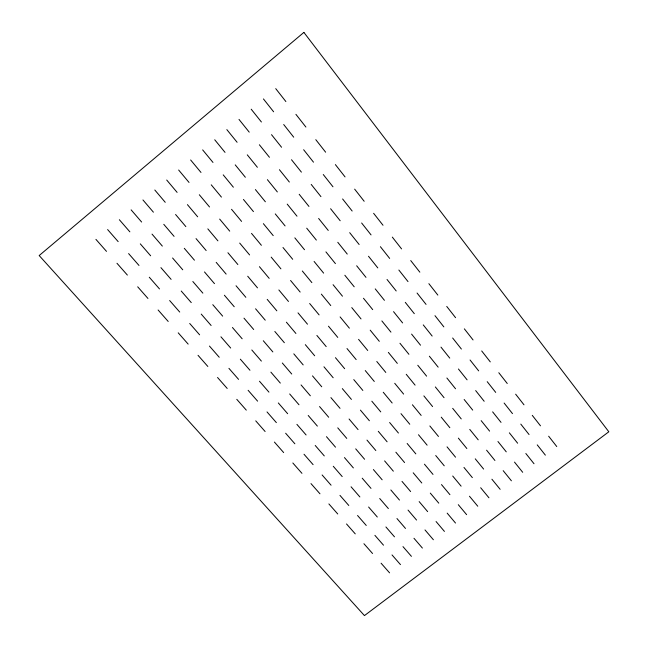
<?xml version="1.0" encoding="UTF-8"?>
<svg xmlns="http://www.w3.org/2000/svg" width="648" height="648" viewBox="0 0 648 648"><rect width="100%" height="100%" fill="white"/><g stroke="black" fill="none" stroke-linecap="round" stroke-linejoin="round"><path stroke-width="0.97" d="M95.928 239.371L106.491 251.367M116.972 263.274L127.373 275.084M137.7 286.813L147.947 298.445M158.112 309.995L168.205 321.457M178.224 332.829L188.163 344.12M198.037 355.323L207.83 366.452M217.55 377.492L227.205 388.452M236.787 399.338L246.297 410.135M255.741 420.86L265.113 431.503M274.42 442.074L283.662 452.571M292.839 462.988L301.944 473.332M310.991 483.602L319.966 493.8M328.884 503.925L337.738 513.977M346.526 523.965L355.258 533.879M363.933 543.721L372.543 553.497M381.089 563.209L389.578 572.856M107.625 229.57L118.163 241.623M128.612 253.587L138.988 265.453M149.291 277.239L159.505 288.927M169.646 300.534L179.715 312.044M189.71 323.474L199.625 334.822M209.466 346.081L219.235 357.259M228.93 368.356L238.561 379.364M248.111 390.299L257.604 401.153M267.017 411.926L276.364 422.618M285.647 433.237L294.864 443.783M304.009 454.248L313.097 464.64M322.113 474.96L331.071 485.198M339.957 495.372L348.786 505.472M357.558 515.5L366.258 525.463M374.909 535.353L383.495 545.179M392.016 554.931L400.48 564.619M119.362 219.729L129.867 231.846M140.3 243.867L150.644 255.79M160.915 267.632L171.113 279.377M181.229 291.041L191.265 302.608M201.228 314.094L211.118 325.49M220.936 336.806L230.68 348.033M240.351 359.186L249.95 370.251M259.484 381.235L268.936 392.137M278.332 402.959L287.655 413.708M296.914 424.375L306.099 434.962M315.22 445.476L324.284 455.917M333.274 466.285L342.201 476.572M351.07 486.794L359.875 496.943M368.615 507.02L377.298 517.023M385.916 526.962L394.478 536.827M402.975 546.62L411.423 556.349M131.131 209.855L141.62 222.029M152.021 234.106L162.34 246.094M172.587 257.993L182.752 269.795M192.837 281.507L202.856 293.139M212.787 304.682L222.653 316.127M232.446 327.499L242.158 338.783M251.805 349.985L261.379 361.098M270.88 372.138L280.317 383.09M289.68 393.968L298.979 404.757M308.213 415.481L317.374 426.117M326.471 436.679L335.502 447.169M344.469 457.585L353.371 467.921M362.216 478.192L370.996 488.381M379.712 498.506L388.363 508.559M396.965 518.538L405.494 528.444M413.975 538.285L422.391 548.062M142.949 199.948L153.406 212.188M163.782 224.321L174.077 236.366M184.291 248.322L194.432 260.18M204.493 271.949L214.48 283.638M224.394 295.229L234.228 306.739M243.988 318.16L253.684 329.5M263.299 340.751L272.849 351.921M282.326 363.01L291.73 374.018M301.069 384.936L310.343 395.782M319.545 406.555L328.682 417.247M337.754 427.858L346.761 438.396M355.703 448.853L364.581 459.246M373.394 469.557L382.15 479.795M390.841 489.961L399.468 500.062M408.038 510.089L416.551 520.044M424.999 529.934L433.39 539.752M154.815 190.01L165.24 202.306M175.584 214.496L185.855 226.606M196.044 238.61L206.153 250.533M216.189 262.359L226.144 274.096M236.034 285.752L245.843 297.311M255.579 308.788L265.243 320.177M274.833 331.484L284.351 342.711M293.803 353.849L303.183 364.905M312.498 375.889L321.74 386.783M330.917 397.605L340.03 408.337M349.078 419.005L358.052 429.592M366.971 440.097L375.824 450.53M384.612 460.898L393.344 471.185M402.003 481.399L410.613 491.54M419.159 501.609L427.64 511.612M436.064 521.543L444.431 531.409M166.714 180.031L177.115 192.383M187.434 204.638L197.672 216.805M207.83 228.874L217.914 240.854M227.926 252.736L237.857 264.53M247.714 276.234L257.491 287.858M267.203 299.384L276.842 310.829M286.4 322.194L295.901 333.469M305.321 344.663L314.677 355.776M323.959 366.8L333.177 377.752M342.33 388.622L351.419 399.411M360.434 410.119L369.384 420.755M378.278 431.317L387.107 441.798M395.871 452.207L404.571 462.542M413.205 472.805L421.791 482.995M430.304 493.112L438.769 503.156M447.169 513.135L455.504 523.041M178.654 170.019L189.03 182.436M199.317 194.748L209.531 206.971M219.664 219.097L229.716 231.134M239.695 243.081L249.601 254.931M259.435 266.692L269.187 278.365M278.867 289.956L288.473 301.458M298.015 312.871L307.484 324.194M316.88 335.445L326.203 346.607M335.462 357.688L344.655 368.688M353.776 379.606L362.839 390.444M371.831 401.209L380.757 411.893M389.618 422.504L398.423 433.034M407.155 443.491L415.83 453.875M424.448 464.179L433.002 474.417M441.49 484.583L449.923 494.675M458.298 504.695L466.617 514.65M190.642 159.975L200.985 172.449M211.248 184.826L221.43 197.105M231.539 209.296L241.566 221.389M251.513 233.385L261.387 245.3M271.188 257.118L280.916 268.847M290.571 280.487L300.154 292.046M309.663 303.515L319.1 314.896M328.471 326.195L337.77 337.414M347.004 348.543L356.165 359.591M365.261 370.567L374.293 381.453M383.26 392.267L392.161 402.999M400.999 413.659L409.771 424.238M418.487 434.743L427.129 445.176M435.723 455.528L444.245 465.815M452.709 476.021L461.117 486.162M469.468 496.23L477.762 506.226M202.67 149.891L212.981 162.429M223.22 174.863L233.369 187.207M243.446 199.454L253.449 211.604M263.372 223.665L273.221 235.629M282.99 247.504L292.694 259.289M302.316 270.994L311.866 282.601M321.351 294.127L330.764 305.564M340.103 316.913L349.377 328.18M358.579 339.366L367.716 350.471M376.788 361.495L385.795 372.438M394.729 383.3L403.607 394.081M412.411 404.789L421.16 415.417M429.843 425.971L438.469 436.452M447.031 446.853L455.528 457.18M463.968 467.443L472.351 477.625M480.67 487.742L488.94 497.786M214.739 139.774L225.026 152.369M235.232 164.867L245.357 177.269M255.401 189.572L265.372 201.787M275.27 213.905L285.088 225.925M294.832 237.865L304.503 249.707M314.102 261.46L323.627 273.124M333.08 284.707L342.46 296.193M351.775 307.606L361.025 318.921M370.202 330.164L379.307 341.318M388.355 352.391L397.329 363.382M406.239 374.301L415.085 385.131M423.865 395.888L432.589 406.571M441.248 417.166L449.842 427.696M458.371 438.145L466.852 448.529M475.259 458.833L483.619 469.063M491.913 479.22L500.151 489.313M226.849 129.616L237.103 142.277M247.285 154.84L257.377 167.297M267.397 179.666L277.344 191.938M287.21 204.112L296.995 216.197M306.715 228.185L316.354 240.084M325.928 251.894L335.421 263.615M344.849 275.254L354.205 286.797M363.488 298.258L372.705 309.631M381.858 320.93L390.938 332.132M399.954 343.262L408.904 354.302M417.782 365.269L426.603 376.156M435.359 386.961L444.05 397.686M452.685 408.337L461.246 418.916M469.76 429.413L478.208 439.838M486.591 450.19L494.918 460.469M503.188 470.675L511.402 480.808M239.007 119.426L249.229 132.152M259.378 144.771L269.447 157.294M279.434 169.719L289.348 182.048M299.19 194.287L308.95 206.429M318.638 218.473L328.252 230.437M337.786 242.303L347.255 254.081M356.659 265.769L365.982 277.368M375.241 288.887L384.426 300.316M393.547 311.656L402.602 322.923M411.593 334.101L420.512 345.198M429.365 356.214L438.161 367.149M446.885 378.003L455.552 388.784M464.154 399.484L472.7 410.103M481.172 420.657L489.596 431.123M497.956 441.523L506.258 451.85M514.504 462.105L522.685 472.287M251.205 109.204L261.403 121.986M271.52 134.671L281.556 147.25M291.519 159.74L301.401 172.133M311.21 184.429L320.938 196.628M330.601 208.737L340.184 220.749M349.693 232.673L359.138 244.507M368.501 256.252L377.8 267.908M387.034 279.482L396.195 290.96M405.284 302.365L414.307 313.673M423.265 324.907L432.159 336.053M440.988 347.126L449.753 358.109M458.452 369.012L467.095 379.841M475.664 390.59L484.178 401.266M492.634 411.861L501.026 422.383M509.36 432.832L517.63 443.208M525.844 453.503L534.009 463.733M263.444 98.942L273.618 111.788M283.703 124.529L293.706 137.182M303.645 149.728L313.494 162.178M323.271 174.531L332.975 186.794M342.606 198.96L352.156 211.029M361.641 223.009L371.053 234.9M380.392 246.702L389.659 258.414M398.86 270.038L407.997 281.58M417.061 293.034L426.052 304.398M434.986 315.681L443.848 326.884M452.652 338.005L461.384 349.045M470.059 359.996L478.67 370.875M487.215 381.68L495.704 392.396M504.128 403.048L512.487 413.618M520.798 424.108L529.043 434.533M537.233 444.876L545.365 455.147M275.732 88.638L285.873 101.55M295.925 114.356L305.905 127.065M315.803 139.676L325.628 152.191M335.381 164.6L345.052 176.92M354.65 189.143L364.176 201.277M373.629 213.314L383.009 225.261M392.324 237.119L401.558 248.889M410.735 260.569L419.839 272.168M428.871 283.67L437.837 295.091M446.739 306.431L455.576 317.682M464.349 328.852L473.056 339.941M481.699 350.957L490.277 361.884M498.798 372.73L507.254 383.503M515.654 394.195L523.989 404.814M532.267 415.36L540.489 425.825M548.654 436.217L556.754 446.545M303.888 32.4L39.18 255.555L364.443 615.6L608.82 431.787L303.888 32.4"/></g></svg>
